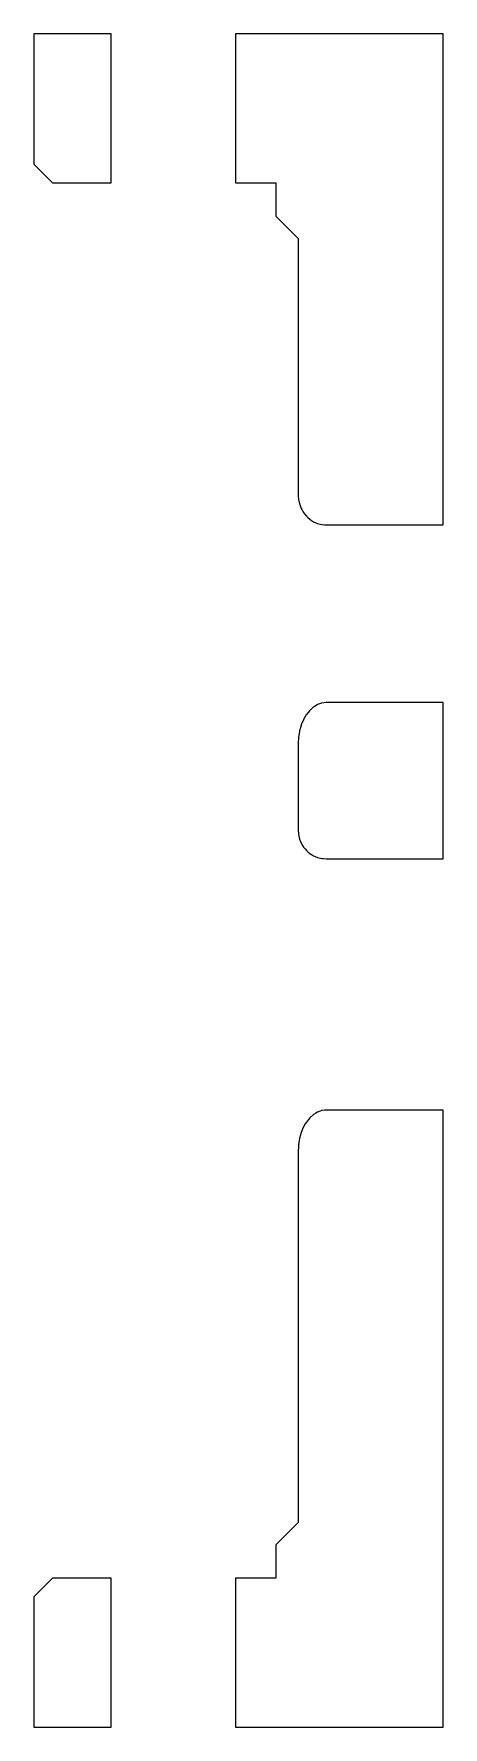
# Model space of a CAD drawing. Header units: metres. Extents: x 0 to 47.5, y 0 to 45.5.
# Drawn here: x 0 to 11, y 0 to 45.5 of the extents above.
import ezdxf

# ---------------------------------------------------------------- set-up
doc = ezdxf.new("R2010")
doc.units = ezdxf.units.M

msp = doc.modelspace()

# ---------------------------------------------------------------- linework, layer by layer
for p, q in [((2.07776, 45.5), (0, 45.5)), ((0, 45.5), (0, 42)), ((2.07776, 41.5), (2.07776, 45.5)), ((11, 45.5), (5.41715, 45.5)), ((5.41715, 45.5), (5.41715, 41.5)), ((11, 32.3027), (11, 45.5)), ((0, 42), (0.5, 41.5)), ((0.5, 41.5), (2.07776, 41.5)), ((5.41715, 41.5), (6.5, 41.5)), ((6.5, 41.5), (6.5, 40.6041)), ((6.5, 40.6041), (7.10409, 40)), ((7.10409, 40), (7.10409, 33.119)), ((7.10409, 33.119), (7.10777, 33.0707)), ((7.10777, 33.0707), (7.11332, 32.9937)), ((7.11332, 32.9937), (7.11487, 32.9867)), ((7.11487, 32.9867), (7.14079, 32.8687)), ((7.14079, 32.8687), (7.14768, 32.8506)), ((7.14768, 32.8506), (7.18583, 32.75)), ((7.18583, 32.75), (7.20124, 32.7225)), ((7.20124, 32.7225), (7.24732, 32.6404)), ((7.24732, 32.6404), (7.27368, 32.6067)), ((7.27368, 32.6067), (7.32376, 32.5426)), ((7.32376, 32.5426), (7.36236, 32.5066)), ((7.36236, 32.5066), (7.41325, 32.4591)), ((7.41325, 32.4591), (7.46396, 32.4252)), ((7.46396, 32.4252), (7.51359, 32.392)), ((7.51359, 32.392), (7.57479, 32.3643)), ((7.57479, 32.3643), (7.62232, 32.3428)), ((7.62232, 32.3428), (7.69108, 32.3247)), ((7.69108, 32.3247), (7.73676, 32.3128)), ((7.73676, 32.3128), (7.80924, 32.3065)), ((7.80924, 32.3065), (7.85409, 32.3027)), ((7.85409, 32.3027), (11, 32.3027)), ((7.40757, 27.3135), (7.32376, 27.2087)), ((7.41325, 27.3206), (7.40757, 27.3135)), ((7.50756, 27.4051), (7.41325, 27.3206)), ((7.51359, 27.4106), (7.50756, 27.4051)), ((7.61605, 27.4727), (7.51359, 27.4106)), ((7.62232, 27.4765), (7.61605, 27.4727)), ((7.73034, 27.5144), (7.62232, 27.4765)), ((7.73676, 27.5166), (7.73034, 27.5144)), ((7.85409, 27.5302), (7.73676, 27.5166)), ((11, 27.5302), (7.85409, 27.5302)), ((11, 23.3326), (11, 27.5302)), ((7.18232, 26.9186), (7.14079, 26.7719)), ((7.18583, 26.931), (7.18232, 26.9186)), ((7.24287, 27.0672), (7.18583, 26.931)), ((7.24732, 27.0778), (7.24287, 27.0672)), ((7.31859, 27.1999), (7.24732, 27.0778)), ((7.32376, 27.2087), (7.31859, 27.1999)), ((7.11249, 26.589), (7.10409, 26.4328)), ((7.10409, 26.4328), (7.10409, 24.102)), ((7.11332, 26.6044), (7.11249, 26.589)), ((7.13849, 26.7579), (7.11332, 26.6044)), ((7.14079, 26.7719), (7.13849, 26.7579)), ((7.10409, 24.102), (7.11069, 24.0159)), ((7.11069, 24.0159), (7.11332, 23.9817)), ((7.11332, 23.9817), (7.13175, 23.9029)), ((7.13175, 23.9029), (7.14079, 23.8643)), ((7.14079, 23.8643), (7.16891, 23.7947)), ((7.16891, 23.7947), (7.18583, 23.7527)), ((7.18583, 23.7527), (7.22132, 23.6933)), ((7.22132, 23.6933), (7.24732, 23.6498)), ((7.24732, 23.6498), (7.28789, 23.6011)), ((7.28789, 23.6011), (7.32376, 23.558)), ((7.32376, 23.558), (7.36734, 23.5198)), ((7.36734, 23.5198), (7.41325, 23.4796)), ((7.41325, 23.4796), (7.45816, 23.4513)), ((7.45816, 23.4513), (7.51359, 23.4165)), ((7.51359, 23.4165), (7.55866, 23.3973)), ((7.55866, 23.3973), (7.62232, 23.3703)), ((7.62232, 23.3703), (7.66694, 23.3593)), ((7.66694, 23.3593), (7.73676, 23.3421)), ((7.73676, 23.3421), (7.7808, 23.3385)), ((7.7808, 23.3385), (7.85409, 23.3326)), ((7.85409, 23.3326), (11, 23.3326)), ((7.51359, 16.4606), (7.41325, 16.3706)), ((7.58244, 16.5023), (7.51359, 16.4606)), ((7.62232, 16.5265), (7.58244, 16.5023)), ((7.6952, 16.5521), (7.62232, 16.5265)), ((7.73676, 16.5667), (7.6952, 16.5521)), ((7.81168, 16.5753), (7.73676, 16.5667)), ((7.85409, 16.5802), (7.81168, 16.5753)), ((11, 16.5802), (7.85409, 16.5802)), ((11, 0), (11, 16.5802)), ((7.18583, 15.981), (7.16738, 15.9158)), ((7.22282, 16.0693), (7.18583, 15.981)), ((7.24732, 16.1278), (7.22282, 16.0693)), ((7.29408, 16.2079), (7.24732, 16.1278)), ((7.32376, 16.2588), (7.29408, 16.2079)), ((7.37928, 16.3282), (7.32376, 16.2588)), ((7.41325, 16.3706), (7.37928, 16.3282)), ((7.10931, 15.5799), (7.10409, 15.4828)), ((7.10409, 15.4828), (7.10409, 5.5)), ((7.11332, 15.6545), (7.10931, 15.5799)), ((7.12921, 15.7513), (7.11332, 15.6545)), ((7.14079, 15.8219), (7.12921, 15.7513)), ((7.16738, 15.9158), (7.14079, 15.8219)), ((7.10409, 5.5), (6.5, 4.89591)), ((6.5, 4.89591), (6.5, 4)), ((0.5, 4), (0, 3.5)), ((2.07776, 4), (0.5, 4)), ((2.07776, 0), (2.07776, 4)), ((6.5, 4), (5.41715, 4)), ((5.41715, 4), (5.41715, 0)), ((0, 3.5), (0, 0)), ((0, 0), (2.07776, 0)), ((5.41715, 0), (11, 0))]:
    msp.add_line(p, q)

doc.saveas('drawing.dxf')
